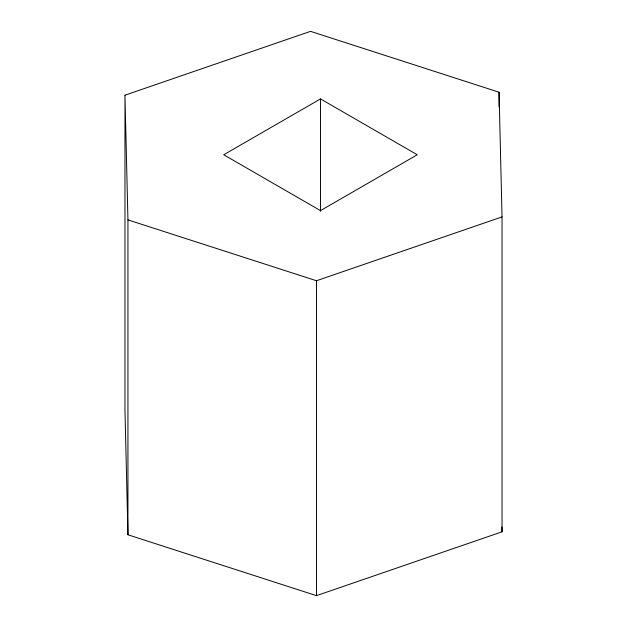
<?xml version="1.0" encoding="UTF-8"?>
<svg xmlns="http://www.w3.org/2000/svg" width="627" height="627" viewBox="0 0 627 627"><rect width="100%" height="100%" fill="white"/><g stroke="black" fill="none" stroke-linecap="round" stroke-linejoin="round"><path stroke-width="0.94" d="M320.499 98.909L223.745 154.767L320.499 210.625L417.253 154.767L320.499 98.909L320.499 211.377M124.969 95.186L310.53 31.35L499.061 92.216L502.031 216.911L502.031 531.814L316.47 595.65L127.939 534.784L124.969 410.089L124.969 95.186L127.939 219.881L127.939 534.784M127.939 219.881L316.47 280.739L502.031 216.911M501.913 526.946L502.031 531.814M499.061 92.216L499.061 106.88M316.47 280.739L316.47 595.65"/></g></svg>
